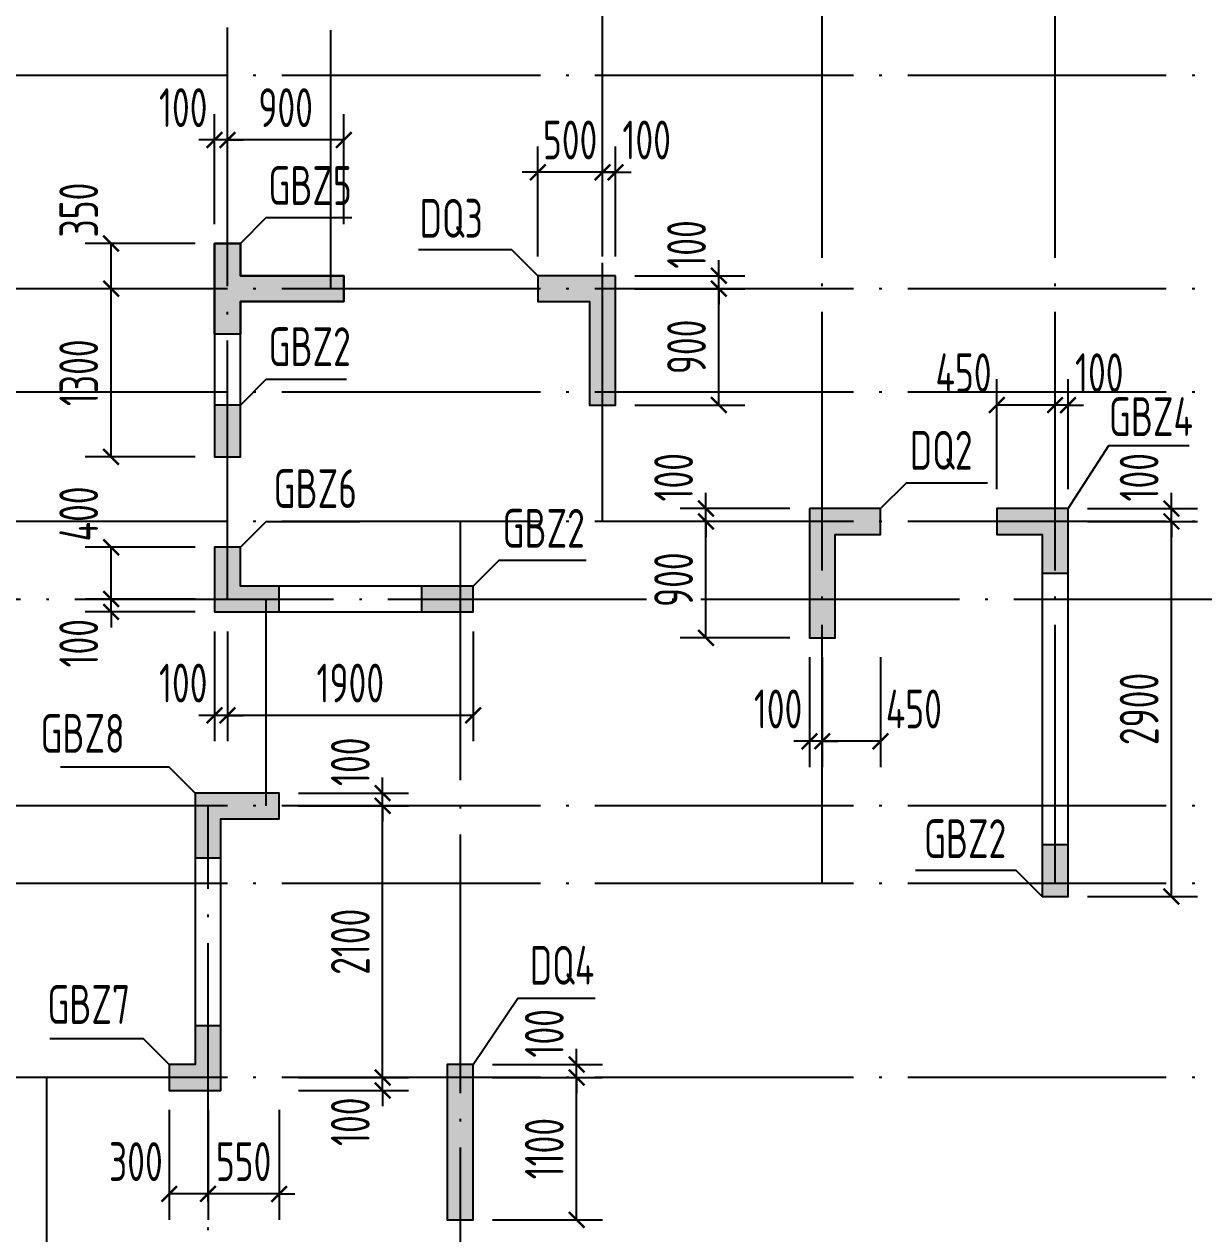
# Model space of a CAD drawing. Extents: x -1307975 to -76406, y -96289 to 379359.
# Drawn here: x -933670 to -924548, y 218360 to 227714 of the extents above; entities that cross this region are included whole.
import ezdxf
from ezdxf.enums import TextEntityAlignment as Align

# ---------------------------------------------------------------- set-up
doc = ezdxf.new("R2010")
doc.units = 0
doc.header["$LTSCALE"] = 1000
doc.linetypes.add('DOTE', pattern=[2.42, 2, -0.2, 0.02, -0.2])
doc.layers.get('0').update_dxf_attribs({"linetype": 'CONTINUOUS'})
doc.layers.get('DEFPOINTS').update_dxf_attribs({"linetype": 'CONTINUOUS'})
for name, color, linetype in [('A-DOTE', 10, 'DOTE'), ('S-Q墙实线', 6, 'CONTINUOUS'), ('S-Q墙标注', 3, 'CONTINUOUS'), ('S-X详图填充', 252, 'CONTINUOUS'), ('S-X详图实线', 4, 'CONTINUOUS'), ('S-Z柱编号', 6, 'CONTINUOUS')]:
    doc.layers.add(name, color=color, linetype=linetype)
doc.styles.add('TSSD_REIN', font='tssdeng.shx', dxfattribs={"width": 0.7, "height": 300, "bigfont": 'tssdchn.shx'})
doc.styles.add('结构文字', font='zstxt.shx', dxfattribs={"width": 0.7, "bigfont": 'zshz.shx'})
doc.dimstyles.new('STRUCK', dxfattribs={"dimtxt": 400, "dimasz": 121, "dimexe": 200, "dimexo": 150, "dimgap": 115, "dimtad": 1, "dimdec": 0, "dimdsep": 46, "dimtxsty": '结构文字', "dimblk": 'ARCHTICK', "dimcen": 400, "dimclrd": 3, "dimclre": 3, "dimclrt": 7, "dimadec": 0, "dimazin": 0, "dimtfac": 1, "dimtdec": 0, "dimtix": 1, "dimtmove": 2, "dimatfit": 3, "dimldrblk": '_DIMX', "dimfxl": 1, "dimtolj": 1, "dimtzin": 0, "dimarcsym": 0})

# ---------------------------------------------------------------- blocks, each defined once
blk = doc.blocks.new('20210726.16395156')
at = {"layer": 'A-DOTE'}
for p, q in [((43500, 13100.3), (43500, 18249.9)), ((44300, 15500), (44300, 18249.9)), ((46400, 13700), (46400, 18249.9)), ((48100, 10900), (48100, 18249.9)), ((49900, 10900), (49900, 18249.9)), ((55600, 17150), (3600, 17150)), ((55600, 15500), (3600, 15500)), ((55600, 14700), (3600, 14700)), ((55600, 13700), (3600, 13700)), ((45299.8, 13700), (45300, 3600)), ((3600, 13100.3), (55600, 13100.3)), ((43800, 11500), (43800, 13100)), ((55600, 11500), (3600, 11500)), ((43350, 3600.2), (43350, 11500)), ((55600, 10900), (3600, 10900)), ((55600, 9400), (3600, 9400)), ((42100, 9400), (42100, 3600))]:
    blk.add_line(p, q, dxfattribs=at)
blk = doc.blocks.new('_ArchTick')
at = {"color": 0, "linetype": 'ByBlock', "const_width": 0.15}
blk.add_lwpolyline([(-0.5, -0.5), (0.5, 0.5)], dxfattribs=at)
blk = doc.blocks.new('*D1929')
at = {"layer": 'DEFPOINTS', "color": 0, "transparency": 16777216}
for p in [(-930198.4, 219568.3), (-929398.4, 219568.3), (-930198.4, 218468.3)]:
    blk.add_point(p, dxfattribs=at)
at = {"layer": 'S-Q墙标注', "color": 3, "lineweight": -2, "transparency": 16777216}
for p, q in [((-930048.4, 219568.3), (-929198.4, 219568.3)), ((-929398.4, 218468.3), (-929398.4, 219568.3)), ((-930048.4, 218468.3), (-929198.4, 218468.3))]:
    blk.add_line(p, q, dxfattribs=at)
at = {"layer": 'S-Q墙标注', "color": 3, "lineweight": -2, "transparency": 16777216, "xscale": 121, "yscale": 121, "zscale": 121}
for p, rotation in [((-929398.4, 219568.3), 90), ((-929398.4, 218468.3), 270)]:
    blk.add_blockref('_ArchTick', p, dxfattribs=dict(at, rotation=rotation))
at = {"layer": 'S-Q墙标注', "color": 7, "transparency": 16777216, "insert": (-929648.4, 219018.3), "char_height": 300, "attachment_point": 5, "rotation": 90, "style": 'TSSD_REIN'}
blk.add_mtext('\\A1;1100', dxfattribs=at)
blk = doc.blocks.new('_DIMX')
blk.add_line((-150, 0), (150, 0))
at = {"const_width": 50}
blk.add_lwpolyline([(-70, -70), (70, 70)], dxfattribs=at)
blk = doc.blocks.new('*D1930')
at = {"layer": 'DEFPOINTS', "color": 0, "transparency": 16777216}
for p in [(-930198.4, 219668.3), (-929398.4, 219668.3), (-930198.4, 219568.3)]:
    blk.add_point(p, dxfattribs=at)
at = {"layer": 'S-Q墙标注', "color": 3, "lineweight": -2, "transparency": 16777216}
for p, q in [((-929398.4, 219668.3), (-929398.4, 219789.3)), ((-930048.4, 219668.3), (-929198.4, 219668.3)), ((-929398.4, 219568.3), (-929398.4, 219668.3)), ((-930048.4, 219568.3), (-929198.4, 219568.3)), ((-929398.4, 219568.3), (-929398.4, 219447.3))]:
    blk.add_line(p, q, dxfattribs=at)
at = {"layer": 'S-Q墙标注', "color": 3, "lineweight": -2, "transparency": 16777216, "xscale": 121, "yscale": 121, "zscale": 121}
for p, rotation in [((-929398.4, 219668.3), 270), ((-929398.4, 219568.3), 90)]:
    blk.add_blockref('_ArchTick', p, dxfattribs=dict(at, rotation=rotation))
at = {"layer": 'S-Q墙标注', "color": 7, "transparency": 16777216, "insert": (-929648.4, 219910.2), "char_height": 300, "attachment_point": 5, "rotation": 90, "style": 'TSSD_REIN'}
blk.add_mtext('\\A1;100', dxfattribs=at)
blk = doc.blocks.new('*D1935')
at = {"layer": 'DEFPOINTS', "color": 0, "transparency": 16777216}
for p in [(-925598.4, 223868.3), (-924798.4, 223868.3), (-925598.4, 220968.3)]:
    blk.add_point(p, dxfattribs=at)
at = {"layer": 'S-Q墙标注', "color": 3, "lineweight": -2, "transparency": 16777216}
for p, q in [((-925448.4, 223868.3), (-924598.4, 223868.3)), ((-924798.4, 220968.3), (-924798.4, 223868.3)), ((-925448.4, 220968.3), (-924598.4, 220968.3))]:
    blk.add_line(p, q, dxfattribs=at)
at = {"layer": 'S-Q墙标注', "color": 3, "lineweight": -2, "transparency": 16777216, "xscale": 121, "yscale": 121, "zscale": 121}
for p, rotation in [((-924798.4, 223868.3), 90), ((-924798.4, 220968.3), 270)]:
    blk.add_blockref('_ArchTick', p, dxfattribs=dict(at, rotation=rotation))
at = {"layer": 'S-Q墙标注', "color": 7, "transparency": 16777216, "insert": (-925048.4, 222418.3), "char_height": 300, "attachment_point": 5, "rotation": 90, "style": 'TSSD_REIN'}
blk.add_mtext('\\A1;2900', dxfattribs=at)
blk = doc.blocks.new('*D1936')
at = {"layer": 'DEFPOINTS', "color": 0, "transparency": 16777216}
for p in [(-925598.4, 223968.3), (-924798.4, 223968.3), (-925598.4, 223868.3)]:
    blk.add_point(p, dxfattribs=at)
at = {"layer": 'S-Q墙标注', "color": 3, "lineweight": -2, "transparency": 16777216}
for p, q in [((-924798.4, 223968.3), (-924798.4, 224089.3)), ((-925448.4, 223968.3), (-924598.4, 223968.3)), ((-924798.4, 223868.3), (-924798.4, 223968.3)), ((-925448.4, 223868.3), (-924598.4, 223868.3)), ((-924798.4, 223868.3), (-924798.4, 223747.3))]:
    blk.add_line(p, q, dxfattribs=at)
at = {"layer": 'S-Q墙标注', "color": 3, "lineweight": -2, "transparency": 16777216, "xscale": 121, "yscale": 121, "zscale": 121}
for p, rotation in [((-924798.4, 223968.3), 270), ((-924798.4, 223868.3), 90)]:
    blk.add_blockref('_ArchTick', p, dxfattribs=dict(at, rotation=rotation))
at = {"layer": 'S-Q墙标注', "color": 7, "transparency": 16777216, "insert": (-925048.4, 224210.2), "char_height": 300, "attachment_point": 5, "rotation": 90, "style": 'TSSD_REIN'}
blk.add_mtext('\\A1;100', dxfattribs=at)
blk = doc.blocks.new('*D1937')
at = {"layer": 'DEFPOINTS', "color": 0, "transparency": 16777216}
for p in [(-925698.4, 224768.3), (-925698.4, 223968.3), (-925598.4, 223968.3)]:
    blk.add_point(p, dxfattribs=at)
at = {"layer": 'S-Q墙标注', "color": 3, "lineweight": -2, "transparency": 16777216}
for p, q in [((-925698.4, 224118.3), (-925698.4, 224968.3)), ((-925598.4, 224118.3), (-925598.4, 224968.3)), ((-925698.4, 224768.3), (-925819.4, 224768.3)), ((-925598.4, 224768.3), (-925698.4, 224768.3)), ((-925598.4, 224768.3), (-925477.4, 224768.3))]:
    blk.add_line(p, q, dxfattribs=at)
at = {"layer": 'S-Q墙标注', "color": 3, "lineweight": -2, "transparency": 16777216, "xscale": 121, "yscale": 121, "zscale": 121}
blk.add_blockref('_ArchTick', (-925698.4, 224768.3), dxfattribs=at)
at = {"layer": 'S-Q墙标注', "color": 3, "lineweight": -2, "transparency": 16777216, "xscale": 121, "yscale": 121, "zscale": 121, "rotation": 180}
blk.add_blockref('_ArchTick', (-925598.4, 224768.3), dxfattribs=at)
at = {"layer": 'S-Q墙标注', "color": 7, "transparency": 16777216, "insert": (-925356.4, 225018.3), "char_height": 300, "attachment_point": 5, "style": 'TSSD_REIN'}
blk.add_mtext('\\A1;100', dxfattribs=at)
blk = doc.blocks.new('*D1938')
at = {"layer": 'DEFPOINTS', "color": 0, "transparency": 16777216}
for p in [(-926148.4, 224768.3), (-926148.4, 223968.3), (-925698.4, 223968.3)]:
    blk.add_point(p, dxfattribs=at)
at = {"layer": 'S-Q墙标注', "color": 3, "lineweight": -2, "transparency": 16777216}
for p, q in [((-926148.4, 224118.3), (-926148.4, 224968.3)), ((-925698.4, 224118.3), (-925698.4, 224968.3)), ((-925698.4, 224768.3), (-926148.4, 224768.3))]:
    blk.add_line(p, q, dxfattribs=at)
at = {"layer": 'S-Q墙标注', "color": 3, "lineweight": -2, "transparency": 16777216, "xscale": 121, "yscale": 121, "zscale": 121, "rotation": 180}
blk.add_blockref('_ArchTick', (-926148.4, 224768.3), dxfattribs=at)
at = {"layer": 'S-Q墙标注', "color": 3, "lineweight": -2, "transparency": 16777216, "xscale": 121, "yscale": 121, "zscale": 121}
blk.add_blockref('_ArchTick', (-925698.4, 224768.3), dxfattribs=at)
at = {"layer": 'S-Q墙标注', "color": 7, "transparency": 16777216, "insert": (-926406.4, 225018.3), "char_height": 300, "attachment_point": 5, "style": 'TSSD_REIN'}
blk.add_mtext('\\A1;450', dxfattribs=at)
blk = doc.blocks.new('*D1939')
at = {"layer": 'DEFPOINTS', "color": 0, "transparency": 16777216}
for p in [(-928398.4, 223868.3), (-927598.4, 223868.3), (-927598.4, 222968.3)]:
    blk.add_point(p, dxfattribs=at)
at = {"layer": 'S-Q墙标注', "color": 3, "lineweight": -2, "transparency": 16777216}
for p, q in [((-927748.4, 223868.3), (-928598.4, 223868.3)), ((-928398.4, 222968.3), (-928398.4, 223868.3)), ((-927748.4, 222968.3), (-928598.4, 222968.3))]:
    blk.add_line(p, q, dxfattribs=at)
at = {"layer": 'S-Q墙标注', "color": 3, "lineweight": -2, "transparency": 16777216, "xscale": 121, "yscale": 121, "zscale": 121}
for p, rotation in [((-928398.4, 223868.3), 90), ((-928398.4, 222968.3), 270)]:
    blk.add_blockref('_ArchTick', p, dxfattribs=dict(at, rotation=rotation))
at = {"layer": 'S-Q墙标注', "color": 7, "transparency": 16777216, "insert": (-928648.4, 223418.3), "char_height": 300, "attachment_point": 5, "rotation": 90, "style": 'TSSD_REIN'}
blk.add_mtext('\\A1;900', dxfattribs=at)
blk = doc.blocks.new('*D1940')
at = {"layer": 'DEFPOINTS', "color": 0, "transparency": 16777216}
for p in [(-928398.4, 223968.3), (-927598.4, 223968.3), (-927598.4, 223868.3)]:
    blk.add_point(p, dxfattribs=at)
at = {"layer": 'S-Q墙标注', "color": 3, "lineweight": -2, "transparency": 16777216}
for p, q in [((-928398.4, 223968.3), (-928398.4, 224089.3)), ((-927748.4, 223968.3), (-928598.4, 223968.3)), ((-928398.4, 223868.3), (-928398.4, 223968.3)), ((-927748.4, 223868.3), (-928598.4, 223868.3)), ((-928398.4, 223868.3), (-928398.4, 223747.3))]:
    blk.add_line(p, q, dxfattribs=at)
at = {"layer": 'S-Q墙标注', "color": 3, "lineweight": -2, "transparency": 16777216, "xscale": 121, "yscale": 121, "zscale": 121}
for p, rotation in [((-928398.4, 223968.3), 270), ((-928398.4, 223868.3), 90)]:
    blk.add_blockref('_ArchTick', p, dxfattribs=dict(at, rotation=rotation))
at = {"layer": 'S-Q墙标注', "color": 7, "transparency": 16777216, "insert": (-928648.4, 224210.2), "char_height": 300, "attachment_point": 5, "rotation": 90, "style": 'TSSD_REIN'}
blk.add_mtext('\\A1;100', dxfattribs=at)
blk = doc.blocks.new('*D1941')
at = {"layer": 'DEFPOINTS', "color": 0, "transparency": 16777216}
for p in [(-927498.4, 222968.3), (-927048.5, 222968.3), (-927498.4, 222168.3)]:
    blk.add_point(p, dxfattribs=at)
at = {"layer": 'S-Q墙标注', "color": 3, "lineweight": -2, "transparency": 16777216}
for p, q in [((-927498.4, 222818.3), (-927498.4, 221968.3)), ((-927048.5, 222818.3), (-927048.5, 221968.3)), ((-927048.5, 222168.3), (-927498.4, 222168.3))]:
    blk.add_line(p, q, dxfattribs=at)
at = {"layer": 'S-Q墙标注', "color": 3, "lineweight": -2, "transparency": 16777216, "xscale": 121, "yscale": 121, "zscale": 121, "rotation": 180}
blk.add_blockref('_ArchTick', (-927498.4, 222168.3), dxfattribs=at)
at = {"layer": 'S-Q墙标注', "color": 3, "lineweight": -2, "transparency": 16777216, "xscale": 121, "yscale": 121, "zscale": 121}
blk.add_blockref('_ArchTick', (-927048.5, 222168.3), dxfattribs=at)
at = {"layer": 'S-Q墙标注', "color": 7, "transparency": 16777216, "insert": (-926790.4, 222418.3), "char_height": 300, "attachment_point": 5, "style": 'TSSD_REIN'}
blk.add_mtext('\\A1;450', dxfattribs=at)
blk = doc.blocks.new('*D1942')
at = {"layer": 'DEFPOINTS', "color": 0, "transparency": 16777216}
for p in [(-927598.4, 222968.3), (-927498.4, 222968.3), (-927598.4, 222168.3)]:
    blk.add_point(p, dxfattribs=at)
at = {"layer": 'S-Q墙标注', "color": 3, "lineweight": -2, "transparency": 16777216}
for p, q in [((-927598.4, 222818.3), (-927598.4, 221968.3)), ((-927498.4, 222818.3), (-927498.4, 221968.3)), ((-927598.4, 222168.3), (-927719.4, 222168.3)), ((-927498.4, 222168.3), (-927598.4, 222168.3)), ((-927498.4, 222168.3), (-927377.4, 222168.3))]:
    blk.add_line(p, q, dxfattribs=at)
at = {"layer": 'S-Q墙标注', "color": 3, "lineweight": -2, "transparency": 16777216, "xscale": 121, "yscale": 121, "zscale": 121}
blk.add_blockref('_ArchTick', (-927598.4, 222168.3), dxfattribs=at)
at = {"layer": 'S-Q墙标注', "color": 3, "lineweight": -2, "transparency": 16777216, "xscale": 121, "yscale": 121, "zscale": 121, "rotation": 180}
blk.add_blockref('_ArchTick', (-927498.4, 222168.3), dxfattribs=at)
at = {"layer": 'S-Q墙标注', "color": 7, "transparency": 16777216, "insert": (-927840.3, 222418.3), "char_height": 300, "attachment_point": 5, "style": 'TSSD_REIN'}
blk.add_mtext('\\A1;100', dxfattribs=at)
blk = doc.blocks.new('*D1943')
at = {"layer": 'DEFPOINTS', "color": 0, "transparency": 16777216}
for p in [(-932998.4, 223268.5), (-932198.4, 223268.5), (-932198.4, 223168.5)]:
    blk.add_point(p, dxfattribs=at)
at = {"layer": 'S-Q墙标注', "color": 3, "lineweight": -2, "transparency": 16777216}
for p, q in [((-932998.4, 223268.5), (-932998.4, 223389.5)), ((-932348.4, 223268.5), (-933198.4, 223268.5)), ((-932998.4, 223168.5), (-932998.4, 223268.5)), ((-932348.4, 223168.5), (-933198.4, 223168.5)), ((-932998.4, 223168.5), (-932998.4, 223047.5))]:
    blk.add_line(p, q, dxfattribs=at)
at = {"layer": 'S-Q墙标注', "color": 3, "lineweight": -2, "transparency": 16777216, "xscale": 121, "yscale": 121, "zscale": 121}
for p, rotation in [((-932998.4, 223268.5), 270), ((-932998.4, 223168.5), 90)]:
    blk.add_blockref('_ArchTick', p, dxfattribs=dict(at, rotation=rotation))
at = {"layer": 'S-Q墙标注', "color": 7, "transparency": 16777216, "insert": (-933248.4, 222926.6), "char_height": 300, "attachment_point": 5, "rotation": 90, "style": 'TSSD_REIN'}
blk.add_mtext('\\A1;100', dxfattribs=at)
blk = doc.blocks.new('*D1944')
at = {"layer": 'DEFPOINTS', "color": 0, "transparency": 16777216}
for p in [(-932998.4, 223668.5), (-932198.4, 223668.5), (-932198.4, 223268.5)]:
    blk.add_point(p, dxfattribs=at)
at = {"layer": 'S-Q墙标注', "color": 3, "lineweight": -2, "transparency": 16777216}
for p, q in [((-932348.4, 223668.5), (-933198.4, 223668.5)), ((-932998.4, 223268.5), (-932998.4, 223668.5)), ((-932348.4, 223268.5), (-933198.4, 223268.5))]:
    blk.add_line(p, q, dxfattribs=at)
at = {"layer": 'S-Q墙标注', "color": 3, "lineweight": -2, "transparency": 16777216, "xscale": 121, "yscale": 121, "zscale": 121}
for p, rotation in [((-932998.4, 223668.5), 90), ((-932998.4, 223268.5), 270)]:
    blk.add_blockref('_ArchTick', p, dxfattribs=dict(at, rotation=rotation))
at = {"layer": 'S-Q墙标注', "color": 7, "transparency": 16777216, "insert": (-933248.4, 223926.6), "char_height": 300, "attachment_point": 5, "rotation": 90, "style": 'TSSD_REIN'}
blk.add_mtext('\\A1;400', dxfattribs=at)
blk = doc.blocks.new('*D1945')
at = {"layer": 'DEFPOINTS', "color": 0, "transparency": 16777216}
for p in [(-932098.4, 223168.5), (-930198.4, 223168.5), (-932098.4, 222368.5)]:
    blk.add_point(p, dxfattribs=at)
at = {"layer": 'S-Q墙标注', "color": 3, "lineweight": -2, "transparency": 16777216}
for p, q in [((-932098.4, 223018.5), (-932098.4, 222168.5)), ((-930198.4, 223018.5), (-930198.4, 222168.5)), ((-930198.4, 222368.5), (-932098.4, 222368.5))]:
    blk.add_line(p, q, dxfattribs=at)
at = {"layer": 'S-Q墙标注', "color": 3, "lineweight": -2, "transparency": 16777216, "xscale": 121, "yscale": 121, "zscale": 121, "rotation": 180}
blk.add_blockref('_ArchTick', (-932098.4, 222368.5), dxfattribs=at)
at = {"layer": 'S-Q墙标注', "color": 3, "lineweight": -2, "transparency": 16777216, "xscale": 121, "yscale": 121, "zscale": 121}
blk.add_blockref('_ArchTick', (-930198.4, 222368.5), dxfattribs=at)
at = {"layer": 'S-Q墙标注', "color": 7, "transparency": 16777216, "insert": (-931148.4, 222618.5), "char_height": 300, "attachment_point": 5, "style": 'TSSD_REIN'}
blk.add_mtext('\\A1;1900', dxfattribs=at)
blk = doc.blocks.new('*D1946')
at = {"layer": 'DEFPOINTS', "color": 0, "transparency": 16777216}
for p in [(-932198.4, 223168.5), (-932098.4, 223168.5), (-932198.4, 222368.5)]:
    blk.add_point(p, dxfattribs=at)
at = {"layer": 'S-Q墙标注', "color": 3, "lineweight": -2, "transparency": 16777216}
for p, q in [((-932198.4, 223018.5), (-932198.4, 222168.5)), ((-932098.4, 223018.5), (-932098.4, 222168.5)), ((-932198.4, 222368.5), (-932319.4, 222368.5)), ((-932098.4, 222368.5), (-932198.4, 222368.5)), ((-932098.4, 222368.5), (-931977.4, 222368.5))]:
    blk.add_line(p, q, dxfattribs=at)
at = {"layer": 'S-Q墙标注', "color": 3, "lineweight": -2, "transparency": 16777216, "xscale": 121, "yscale": 121, "zscale": 121}
blk.add_blockref('_ArchTick', (-932198.4, 222368.5), dxfattribs=at)
at = {"layer": 'S-Q墙标注', "color": 3, "lineweight": -2, "transparency": 16777216, "xscale": 121, "yscale": 121, "zscale": 121, "rotation": 180}
blk.add_blockref('_ArchTick', (-932098.4, 222368.5), dxfattribs=at)
at = {"layer": 'S-Q墙标注', "color": 7, "transparency": 16777216, "insert": (-932440.3, 222618.5), "char_height": 300, "attachment_point": 5, "style": 'TSSD_REIN'}
blk.add_mtext('\\A1;100', dxfattribs=at)
blk = doc.blocks.new('*D1947')
at = {"layer": 'DEFPOINTS', "color": 0, "transparency": 16777216}
for p in [(-929098.4, 225668.3), (-928298.4, 225668.3), (-929098.4, 224768.3)]:
    blk.add_point(p, dxfattribs=at)
at = {"layer": 'S-Q墙标注', "color": 3, "lineweight": -2, "transparency": 16777216}
for p, q in [((-928948.4, 225668.3), (-928098.4, 225668.3)), ((-928298.4, 224768.3), (-928298.4, 225668.3)), ((-928948.4, 224768.3), (-928098.4, 224768.3))]:
    blk.add_line(p, q, dxfattribs=at)
at = {"layer": 'S-Q墙标注', "color": 3, "lineweight": -2, "transparency": 16777216, "xscale": 121, "yscale": 121, "zscale": 121}
for p, rotation in [((-928298.4, 225668.3), 90), ((-928298.4, 224768.3), 270)]:
    blk.add_blockref('_ArchTick', p, dxfattribs=dict(at, rotation=rotation))
at = {"layer": 'S-Q墙标注', "color": 7, "transparency": 16777216, "insert": (-928548.4, 225218.3), "char_height": 300, "attachment_point": 5, "rotation": 90, "style": 'TSSD_REIN'}
blk.add_mtext('\\A1;900', dxfattribs=at)
blk = doc.blocks.new('*D1948')
at = {"layer": 'DEFPOINTS', "color": 0, "transparency": 16777216}
for p in [(-929098.4, 225768.3), (-928298.4, 225768.3), (-929098.4, 225668.3)]:
    blk.add_point(p, dxfattribs=at)
at = {"layer": 'S-Q墙标注', "color": 3, "lineweight": -2, "transparency": 16777216}
for p, q in [((-928298.4, 225768.3), (-928298.4, 225889.3)), ((-928948.4, 225768.3), (-928098.4, 225768.3)), ((-928298.4, 225668.3), (-928298.4, 225768.3)), ((-928948.4, 225668.3), (-928098.4, 225668.3)), ((-928298.4, 225668.3), (-928298.4, 225547.3))]:
    blk.add_line(p, q, dxfattribs=at)
at = {"layer": 'S-Q墙标注', "color": 3, "lineweight": -2, "transparency": 16777216, "xscale": 121, "yscale": 121, "zscale": 121}
for p, rotation in [((-928298.4, 225768.3), 270), ((-928298.4, 225668.3), 90)]:
    blk.add_blockref('_ArchTick', p, dxfattribs=dict(at, rotation=rotation))
at = {"layer": 'S-Q墙标注', "color": 7, "transparency": 16777216, "insert": (-928548.4, 226010.2), "char_height": 300, "attachment_point": 5, "rotation": 90, "style": 'TSSD_REIN'}
blk.add_mtext('\\A1;100', dxfattribs=at)
blk = doc.blocks.new('*D1949')
at = {"layer": 'DEFPOINTS', "color": 0, "transparency": 16777216}
for p in [(-929198.4, 226568.3), (-929198.4, 225768.3), (-929098.4, 225768.3)]:
    blk.add_point(p, dxfattribs=at)
at = {"layer": 'S-Q墙标注', "color": 3, "lineweight": -2, "transparency": 16777216}
for p, q in [((-929198.4, 225918.3), (-929198.4, 226768.3)), ((-929098.4, 225918.3), (-929098.4, 226768.3)), ((-929198.4, 226568.3), (-929319.4, 226568.3)), ((-929098.4, 226568.3), (-929198.4, 226568.3)), ((-929098.4, 226568.3), (-928977.4, 226568.3))]:
    blk.add_line(p, q, dxfattribs=at)
at = {"layer": 'S-Q墙标注', "color": 3, "lineweight": -2, "transparency": 16777216, "xscale": 121, "yscale": 121, "zscale": 121}
blk.add_blockref('_ArchTick', (-929198.4, 226568.3), dxfattribs=at)
at = {"layer": 'S-Q墙标注', "color": 3, "lineweight": -2, "transparency": 16777216, "xscale": 121, "yscale": 121, "zscale": 121, "rotation": 180}
blk.add_blockref('_ArchTick', (-929098.4, 226568.3), dxfattribs=at)
at = {"layer": 'S-Q墙标注', "color": 7, "transparency": 16777216, "insert": (-928856.4, 226818.3), "char_height": 300, "attachment_point": 5, "style": 'TSSD_REIN'}
blk.add_mtext('\\A1;100', dxfattribs=at)
blk = doc.blocks.new('*D1950')
at = {"layer": 'DEFPOINTS', "color": 0, "transparency": 16777216}
for p in [(-929698.3, 226568.3), (-929698.3, 225768.3), (-929198.4, 225768.3)]:
    blk.add_point(p, dxfattribs=at)
at = {"layer": 'S-Q墙标注', "color": 3, "lineweight": -2, "transparency": 16777216}
for p, q in [((-929698.3, 225918.3), (-929698.3, 226768.3)), ((-929198.4, 225918.3), (-929198.4, 226768.3)), ((-929698.3, 226568.3), (-929819.3, 226568.3)), ((-929198.4, 226568.3), (-929698.3, 226568.3)), ((-929198.4, 226568.3), (-929077.4, 226568.3))]:
    blk.add_line(p, q, dxfattribs=at)
at = {"layer": 'S-Q墙标注', "color": 3, "lineweight": -2, "transparency": 16777216, "xscale": 121, "yscale": 121, "zscale": 121}
blk.add_blockref('_ArchTick', (-929698.3, 226568.3), dxfattribs=at)
at = {"layer": 'S-Q墙标注', "color": 3, "lineweight": -2, "transparency": 16777216, "xscale": 121, "yscale": 121, "zscale": 121, "rotation": 180}
blk.add_blockref('_ArchTick', (-929198.4, 226568.3), dxfattribs=at)
at = {"layer": 'S-Q墙标注', "color": 7, "transparency": 16777216, "insert": (-929448.3, 226818.3), "char_height": 300, "attachment_point": 5, "style": 'TSSD_REIN'}
blk.add_mtext('\\A1;500', dxfattribs=at)
blk = doc.blocks.new('*D1951')
at = {"layer": 'DEFPOINTS', "color": 0, "transparency": 16777216}
for p in [(-931698.3, 219568.3), (-930898.3, 219568.3), (-931698.3, 219468.3)]:
    blk.add_point(p, dxfattribs=at)
at = {"layer": 'S-Q墙标注', "color": 3, "lineweight": -2, "transparency": 16777216}
for p, q in [((-930898.3, 219568.3), (-930898.3, 219689.3)), ((-931548.3, 219568.3), (-930698.3, 219568.3)), ((-930898.3, 219468.3), (-930898.3, 219568.3)), ((-931548.3, 219468.3), (-930698.3, 219468.3)), ((-930898.3, 219468.3), (-930898.3, 219347.3))]:
    blk.add_line(p, q, dxfattribs=at)
at = {"layer": 'S-Q墙标注', "color": 3, "lineweight": -2, "transparency": 16777216, "xscale": 121, "yscale": 121, "zscale": 121}
for p, rotation in [((-930898.3, 219568.3), 270), ((-930898.3, 219468.3), 90)]:
    blk.add_blockref('_ArchTick', p, dxfattribs=dict(at, rotation=rotation))
at = {"layer": 'S-Q墙标注', "color": 7, "transparency": 16777216, "insert": (-931148.3, 219226.3), "char_height": 300, "attachment_point": 5, "rotation": 90, "style": 'TSSD_REIN'}
blk.add_mtext('\\A1;100', dxfattribs=at)
blk = doc.blocks.new('*D1952')
at = {"layer": 'DEFPOINTS', "color": 0, "transparency": 16777216}
for p in [(-931698.3, 221668.3), (-930898.3, 221668.3), (-931698.3, 219568.3)]:
    blk.add_point(p, dxfattribs=at)
at = {"layer": 'S-Q墙标注', "color": 3, "lineweight": -2, "transparency": 16777216}
for p, q in [((-931548.3, 221668.3), (-930698.3, 221668.3)), ((-930898.3, 219568.3), (-930898.3, 221668.3)), ((-931548.3, 219568.3), (-930698.3, 219568.3))]:
    blk.add_line(p, q, dxfattribs=at)
at = {"layer": 'S-Q墙标注', "color": 3, "lineweight": -2, "transparency": 16777216, "xscale": 121, "yscale": 121, "zscale": 121}
for p, rotation in [((-930898.3, 221668.3), 90), ((-930898.3, 219568.3), 270)]:
    blk.add_blockref('_ArchTick', p, dxfattribs=dict(at, rotation=rotation))
at = {"layer": 'S-Q墙标注', "color": 7, "transparency": 16777216, "insert": (-931148.3, 220618.3), "char_height": 300, "attachment_point": 5, "rotation": 90, "style": 'TSSD_REIN'}
blk.add_mtext('\\A1;2100', dxfattribs=at)
blk = doc.blocks.new('*D1953')
at = {"layer": 'DEFPOINTS', "color": 0, "transparency": 16777216}
for p in [(-931698.3, 221768.3), (-930898.3, 221768.3), (-931698.3, 221668.3)]:
    blk.add_point(p, dxfattribs=at)
at = {"layer": 'S-Q墙标注', "color": 3, "lineweight": -2, "transparency": 16777216}
for p, q in [((-930898.3, 221768.3), (-930898.3, 221889.3)), ((-931548.3, 221768.3), (-930698.3, 221768.3)), ((-930898.3, 221668.3), (-930898.3, 221768.3)), ((-931548.3, 221668.3), (-930698.3, 221668.3)), ((-930898.3, 221668.3), (-930898.3, 221547.3))]:
    blk.add_line(p, q, dxfattribs=at)
at = {"layer": 'S-Q墙标注', "color": 3, "lineweight": -2, "transparency": 16777216, "xscale": 121, "yscale": 121, "zscale": 121}
for p, rotation in [((-930898.3, 221768.3), 270), ((-930898.3, 221668.3), 90)]:
    blk.add_blockref('_ArchTick', p, dxfattribs=dict(at, rotation=rotation))
at = {"layer": 'S-Q墙标注', "color": 7, "transparency": 16777216, "insert": (-931148.3, 222010.2), "char_height": 300, "attachment_point": 5, "rotation": 90, "style": 'TSSD_REIN'}
blk.add_mtext('\\A1;100', dxfattribs=at)
blk = doc.blocks.new('*D1690')
at = {"layer": 'DEFPOINTS', "color": 0, "transparency": 16777216}
for p in [(-932248.4, 219468.2), (-931698.4, 219468.2), (-932248.4, 218668.2)]:
    blk.add_point(p, dxfattribs=at)
at = {"layer": 'S-Q墙标注', "color": 3, "lineweight": -2, "transparency": 16777216}
for p, q in [((-932248.4, 219318.2), (-932248.4, 218468.2)), ((-931698.4, 219318.2), (-931698.4, 218468.2)), ((-932248.4, 218668.2), (-932369.4, 218668.2)), ((-931698.4, 218668.2), (-932248.4, 218668.2)), ((-931698.4, 218668.2), (-931577.4, 218668.2))]:
    blk.add_line(p, q, dxfattribs=at)
at = {"layer": 'S-Q墙标注', "color": 3, "lineweight": -2, "transparency": 16777216, "xscale": 121, "yscale": 121, "zscale": 121}
blk.add_blockref('_ArchTick', (-932248.4, 218668.2), dxfattribs=at)
at = {"layer": 'S-Q墙标注', "color": 3, "lineweight": -2, "transparency": 16777216, "xscale": 121, "yscale": 121, "zscale": 121, "rotation": 180}
blk.add_blockref('_ArchTick', (-931698.4, 218668.2), dxfattribs=at)
at = {"layer": 'S-Q墙标注', "color": 7, "transparency": 16777216, "insert": (-931973.4, 218918.2), "char_height": 300, "attachment_point": 5, "style": 'TSSD_REIN'}
blk.add_mtext('\\A1;550', dxfattribs=at)
blk = doc.blocks.new('*D1691')
at = {"layer": 'DEFPOINTS', "color": 0, "transparency": 16777216}
for p in [(-932548.4, 219468.2), (-932248.4, 219468.2), (-932548.4, 218668.2)]:
    blk.add_point(p, dxfattribs=at)
at = {"layer": 'S-Q墙标注', "color": 3, "lineweight": -2, "transparency": 16777216}
for p, q in [((-932548.4, 219318.2), (-932548.4, 218468.2)), ((-932248.4, 219318.2), (-932248.4, 218468.2)), ((-932248.4, 218668.2), (-932548.4, 218668.2))]:
    blk.add_line(p, q, dxfattribs=at)
at = {"layer": 'S-Q墙标注', "color": 3, "lineweight": -2, "transparency": 16777216, "xscale": 121, "yscale": 121, "zscale": 121, "rotation": 180}
blk.add_blockref('_ArchTick', (-932548.4, 218668.2), dxfattribs=at)
at = {"layer": 'S-Q墙标注', "color": 3, "lineweight": -2, "transparency": 16777216, "xscale": 121, "yscale": 121, "zscale": 121}
blk.add_blockref('_ArchTick', (-932248.4, 218668.2), dxfattribs=at)
at = {"layer": 'S-Q墙标注', "color": 7, "transparency": 16777216, "insert": (-932806.4, 218918.2), "char_height": 300, "attachment_point": 5, "style": 'TSSD_REIN'}
blk.add_mtext('\\A1;300', dxfattribs=at)
blk = doc.blocks.new('*D1776')
at = {"layer": 'DEFPOINTS', "color": 0, "transparency": 16777216}
for p in [(-932998.4, 225668.3), (-932198.4, 225668.3), (-932198.4, 224368.3)]:
    blk.add_point(p, dxfattribs=at)
at = {"layer": 'S-Q墙标注', "color": 3, "lineweight": -2, "transparency": 16777216}
for p, q in [((-932348.4, 225668.3), (-933198.4, 225668.3)), ((-932998.4, 224368.3), (-932998.4, 225668.3)), ((-932348.4, 224368.3), (-933198.4, 224368.3))]:
    blk.add_line(p, q, dxfattribs=at)
at = {"layer": 'S-Q墙标注', "color": 3, "lineweight": -2, "transparency": 16777216, "xscale": 121, "yscale": 121, "zscale": 121}
for p, rotation in [((-932998.4, 225668.3), 90), ((-932998.4, 224368.3), 270)]:
    blk.add_blockref('_ArchTick', p, dxfattribs=dict(at, rotation=rotation))
at = {"layer": 'S-Q墙标注', "color": 7, "transparency": 16777216, "insert": (-933248.4, 225018.3), "char_height": 300, "attachment_point": 5, "rotation": 90, "style": 'TSSD_REIN'}
blk.add_mtext('\\A1;1300', dxfattribs=at)
blk = doc.blocks.new('*D1777')
at = {"layer": 'DEFPOINTS', "color": 0, "transparency": 16777216}
for p in [(-932998.4, 226018.3), (-932198.4, 226018.3), (-932198.4, 225668.3)]:
    blk.add_point(p, dxfattribs=at)
at = {"layer": 'S-Q墙标注', "color": 3, "lineweight": -2, "transparency": 16777216}
for p, q in [((-932348.4, 226018.3), (-933198.4, 226018.3)), ((-932998.4, 225668.3), (-932998.4, 226018.3)), ((-932348.4, 225668.3), (-933198.4, 225668.3))]:
    blk.add_line(p, q, dxfattribs=at)
at = {"layer": 'S-Q墙标注', "color": 3, "lineweight": -2, "transparency": 16777216, "xscale": 121, "yscale": 121, "zscale": 121}
for p, rotation in [((-932998.4, 226018.3), 90), ((-932998.4, 225668.3), 270)]:
    blk.add_blockref('_ArchTick', p, dxfattribs=dict(at, rotation=rotation))
at = {"layer": 'S-Q墙标注', "color": 7, "transparency": 16777216, "insert": (-933248.4, 226276.3), "char_height": 300, "attachment_point": 5, "rotation": 90, "style": 'TSSD_REIN'}
blk.add_mtext('\\A1;350', dxfattribs=at)
blk = doc.blocks.new('*D1778')
at = {"layer": 'DEFPOINTS', "color": 0, "transparency": 16777216}
for p in [(-932098.4, 226818.3), (-932098.4, 226018.3), (-931198.2, 226018.3)]:
    blk.add_point(p, dxfattribs=at)
at = {"layer": 'S-Q墙标注', "color": 3, "lineweight": -2, "transparency": 16777216}
for p, q in [((-932098.4, 226168.3), (-932098.4, 227018.3)), ((-931198.2, 226168.3), (-931198.2, 227018.3)), ((-931198.2, 226818.3), (-932098.4, 226818.3))]:
    blk.add_line(p, q, dxfattribs=at)
at = {"layer": 'S-Q墙标注', "color": 3, "lineweight": -2, "transparency": 16777216, "xscale": 121, "yscale": 121, "zscale": 121, "rotation": 180}
blk.add_blockref('_ArchTick', (-932098.4, 226818.3), dxfattribs=at)
at = {"layer": 'S-Q墙标注', "color": 3, "lineweight": -2, "transparency": 16777216, "xscale": 121, "yscale": 121, "zscale": 121}
blk.add_blockref('_ArchTick', (-931198.2, 226818.3), dxfattribs=at)
at = {"layer": 'S-Q墙标注', "color": 7, "transparency": 16777216, "insert": (-931648.3, 227068.3), "char_height": 300, "attachment_point": 5, "style": 'TSSD_REIN'}
blk.add_mtext('\\A1;900', dxfattribs=at)
blk = doc.blocks.new('*D1779')
at = {"layer": 'DEFPOINTS', "color": 0, "transparency": 16777216}
for p in [(-932198.4, 226818.3), (-932198.4, 226018.3), (-932098.4, 226018.3)]:
    blk.add_point(p, dxfattribs=at)
at = {"layer": 'S-Q墙标注', "color": 3, "lineweight": -2, "transparency": 16777216}
for p, q in [((-932198.4, 226168.3), (-932198.4, 227018.3)), ((-932098.4, 226168.3), (-932098.4, 227018.3)), ((-932198.4, 226818.3), (-932319.4, 226818.3)), ((-932098.4, 226818.3), (-932198.4, 226818.3)), ((-932098.4, 226818.3), (-931977.4, 226818.3))]:
    blk.add_line(p, q, dxfattribs=at)
at = {"layer": 'S-Q墙标注', "color": 3, "lineweight": -2, "transparency": 16777216, "xscale": 121, "yscale": 121, "zscale": 121}
blk.add_blockref('_ArchTick', (-932198.4, 226818.3), dxfattribs=at)
at = {"layer": 'S-Q墙标注', "color": 3, "lineweight": -2, "transparency": 16777216, "xscale": 121, "yscale": 121, "zscale": 121, "rotation": 180}
blk.add_blockref('_ArchTick', (-932098.4, 226818.3), dxfattribs=at)
at = {"layer": 'S-Q墙标注', "color": 7, "transparency": 16777216, "insert": (-932440.3, 227068.3), "char_height": 300, "attachment_point": 5, "style": 'TSSD_REIN'}
blk.add_mtext('\\A1;100', dxfattribs=at)

msp = doc.modelspace()

# ---------------------------------------------------------------- hatches: boundary and pattern name
at = {"layer": 'S-X详图填充'}
h = msp.add_hatch(color=256, dxfattribs=at)
h.dxf.hatch_style = 1
h.paths.add_polyline_path([(-931998.36, 225317.79), (-932198.36, 225317.79), (-932198.36, 226018.25), (-931998.36, 226018.25), (-931998.36, 225768.25), (-931198.24, 225768.25), (-931198.24, 225568.25), (-931998.36, 225568.25)])
h = msp.add_hatch(color=256, dxfattribs=at)
h.dxf.hatch_style = 1
h.paths.add_polyline_path([(-929098.36, 225768.25), (-929698.28, 225768.25), (-929698.28, 225568.25), (-929298.36, 225568.25), (-929298.36, 224768.25), (-929098.36, 224768.25)])
h = msp.add_hatch(color=256, dxfattribs=at)
h.dxf.hatch_style = 1
h.paths.add_polyline_path([(-931998.36, 224768.25), (-932198.36, 224768.25), (-932198.36, 224368.25), (-931998.36, 224368.25)])
h = msp.add_hatch(color=256, dxfattribs=at)
h.dxf.hatch_style = 1
h.paths.add_polyline_path([(-927598.37, 223968.25), (-927598.37, 222968.25), (-927398.37, 222968.25), (-927398.37, 223768.25), (-927048.46, 223768.25), (-927048.46, 223968.25)])
h = msp.add_hatch(color=256, dxfattribs=at)
h.dxf.hatch_style = 1
h.paths.add_polyline_path([(-925798.36, 223468.25), (-925598.36, 223468.25), (-925598.36, 223968.25), (-926148.36, 223968.25), (-926148.36, 223768.25), (-925798.36, 223768.25)])
h = msp.add_hatch(color=256, dxfattribs=at)
h.dxf.hatch_style = 1
h.paths.add_polyline_path([(-931698.36, 223168.52), (-931698.36, 223368.52), (-931998.36, 223368.52), (-931998.36, 223668.52), (-932198.36, 223668.52), (-932198.36, 223168.52)])
h = msp.add_hatch(color=256, dxfattribs=at)
h.dxf.hatch_style = 1
h.paths.add_polyline_path([(-930598.36, 223368.52), (-930598.36, 223168.52), (-930198.36, 223168.52), (-930198.36, 223368.52)])
h = msp.add_hatch(color=256, dxfattribs=at)
h.dxf.hatch_style = 1
h.paths.add_polyline_path([(-932348.36, 221268.25), (-932148.36, 221268.25), (-932148.36, 221568.25), (-931698.49, 221568.25), (-931698.49, 221768.25), (-932348.36, 221768.25)])
h = msp.add_hatch(color=256, dxfattribs=at)
h.dxf.hatch_style = 1
h.paths.add_polyline_path([(-925598.36, 221368.26), (-925798.36, 221368.26), (-925798.36, 220968.26), (-925598.36, 220968.26)])
h = msp.add_hatch(color=256, dxfattribs=at)
h.dxf.hatch_style = 1
h.paths.add_polyline_path([(-932148.36, 219968.25), (-932348.36, 219968.25), (-932348.36, 219668.25), (-932548.36, 219668.25), (-932548.36, 219468.25), (-932148.36, 219468.25)])
h = msp.add_hatch(color=256, dxfattribs=at)
h.dxf.hatch_style = 1
h.paths.add_polyline_path([(-930398.37, 218468.25), (-930198.37, 218468.25), (-930198.37, 219668.25), (-930398.37, 219668.25)])

# ---------------------------------------------------------------- linework, layer by layer
at = {"layer": 'S-Q墙实线'}
for points in [[(-932198.36, 225668.25), (-932198.36, 224368.25), (-931998.36, 224368.25), (-931998.36, 225568.25), (-931198.75, 225568.25), (-931198.75, 225768.25), (-931998.36, 225768.25), (-931998.36, 226018.25), (-932198.36, 226018.25)], [(-929098.36, 225768.25), (-929698.28, 225768.25), (-929698.28, 225568.25), (-929298.36, 225568.25), (-929298.36, 224768.25), (-929098.36, 224768.25)], [(-927598.37, 223968.25), (-927598.37, 222968.25), (-927398.37, 222968.25), (-927398.37, 223768.25), (-927048.46, 223768.25), (-927048.46, 223968.25)], [(-925598.36, 223968.25), (-926148.36, 223968.25), (-926148.36, 223768.25), (-925798.36, 223768.25), (-925798.36, 220968.26), (-925598.36, 220968.26)], [(-931998.36, 223368.52), (-931998.36, 223668.52), (-932198.36, 223668.52), (-932198.36, 223168.52), (-931798.49, 223168.52), (-930198.36, 223168.52), (-930198.36, 223368.52), (-931798.49, 223368.52)], [(-932348.36, 219668.25), (-932548.36, 219668.25), (-932548.36, 219468.25), (-932148.36, 219468.25), (-932148.36, 221568.25), (-931698.49, 221568.25), (-931698.49, 221768.25), (-932348.36, 221768.25)], [(-930198.37, 218468.25), (-930198.37, 219668.25), (-930398.37, 219668.25), (-930398.37, 218468.25)]]:
    msp.add_lwpolyline(points, close=True, dxfattribs=at)
at = {"layer": 'S-X详图实线'}
for points in [[(-931998.36, 225317.79), (-932198.36, 225317.79), (-932198.36, 226018.25), (-931998.36, 226018.25), (-931998.36, 225768.25), (-931198.24, 225768.25), (-931198.24, 225568.25), (-931998.36, 225568.25), (-931998.36, 225568.25)], [(-929098.36, 225768.25), (-929698.28, 225768.25), (-929698.28, 225568.25), (-929298.36, 225568.25), (-929298.36, 224768.25), (-929098.36, 224768.25), (-929098.36, 225768.25)], [(-931998.36, 224768.25), (-932198.36, 224768.25), (-932198.36, 224368.25), (-931998.36, 224368.25), (-931998.36, 224768.25)], [(-927598.37, 223968.25), (-927598.37, 222968.25), (-927398.37, 222968.25), (-927398.37, 223768.25), (-927048.46, 223768.25), (-927048.46, 223968.25), (-927598.37, 223968.25)], [(-925798.36, 223468.25), (-925598.36, 223468.25), (-925598.36, 223968.25), (-926148.36, 223968.25), (-926148.36, 223768.25), (-925798.36, 223768.25), (-925798.36, 223468.25)], [(-931698.36, 223168.52), (-931698.36, 223368.52), (-931998.36, 223368.52), (-931998.36, 223668.52), (-932198.36, 223668.52), (-932198.36, 223168.52), (-931698.36, 223168.52)], [(-930598.36, 223368.52), (-930598.36, 223168.52), (-930198.36, 223168.52), (-930198.36, 223368.52), (-930598.36, 223368.52)], [(-932348.36, 221268.25), (-932148.36, 221268.25), (-932148.36, 221568.25), (-931698.49, 221568.25), (-931698.49, 221768.25), (-932348.36, 221768.25), (-932348.36, 221268.25)], [(-925598.36, 221368.26), (-925798.36, 221368.26), (-925798.36, 220968.26), (-925598.36, 220968.26), (-925598.36, 221368.26)], [(-932148.36, 219968.25), (-932348.36, 219968.25), (-932348.36, 219668.25), (-932548.36, 219668.25), (-932548.36, 219468.25), (-932148.36, 219468.25), (-932148.36, 219968.25)], [(-930398.37, 218468.25), (-930198.37, 218468.25), (-930198.37, 219668.25), (-930398.37, 219668.25), (-930398.37, 218468.25)]]:
    msp.add_lwpolyline(points, close=True, dxfattribs=at)
at = {"layer": 'S-Z柱编号', "color": 7}
for points in [[(-931998.36, 226018.25), (-931798.36, 226218.25), (-931136.75, 226218.25)], [(-929698.28, 225768.25), (-929898.28, 225968.25), (-930619.81, 225968.25)], [(-931998.36, 224768.25), (-931798.36, 224968.25), (-931178.27, 224968.25)], [(-925598.36, 223968.25), (-925282.78, 224455.45), (-924662.7, 224455.45)], [(-927048.45, 223968.25), (-926848.45, 224168.25), (-926220.03, 224168.25)], [(-931998.36, 223668.52), (-931798.36, 223868.52), (-931073.75, 223868.52)], [(-930198.36, 223368.52), (-929998.36, 223568.52), (-929323.97, 223568.52)], [(-932348.36, 221768.25), (-932548.36, 221968.25), (-933388.36, 221968.25)], [(-925798.37, 220968.26), (-925998.37, 221168.26), (-926778.29, 221168.26)], [(-930198.37, 219668.25), (-929852.31, 220182.69), (-929254.8, 220182.69)], [(-932548.36, 219668.25), (-932748.36, 219868.25), (-933473.02, 219868.25)]]:
    msp.add_lwpolyline(points, dxfattribs=at)

# ---------------------------------------------------------------- block references
at = {"layer": 'A-DOTE'}
msp.add_blockref('20210726.16395156', (-975598.36, 210168.21), dxfattribs=at)

# ---------------------------------------------------------------- texts
at = {"layer": 'S-Z柱编号', "color": 7, "style": 'TSSD_REIN', "width": 0.7}
for s, p in [('GBZ5', (-931781.94, 226226.01)), ('DQ3', (-930612.12, 225972.69)), ('GBZ2', (-931780.53, 224979.97)), ('GBZ4', (-925281.95, 224439.14)), ('DQ2', (-926820.96, 224179.05)), ('GBZ6', (-931741.47, 223882.74)), ('GBZ2', (-929971.07, 223575.66)), ('GBZ8', (-933544.04, 221989.47)), ('GBZ2', (-926712.22, 221175.43)), ('DQ4', (-929759.72, 220196.39)), ('GBZ7', (-933490.83, 219893.23))]:
    msp.add_text(s, height=300, dxfattribs=at).set_placement(p, align=Align.BOTTOM_LEFT)

# ---------------------------------------------------------------- dimensions: what is measured, and where the dimension line sits
at = {"layer": 'S-Q墙标注'}
for base, p1, p2, angle, picture, middle in [((-932198.36, 226818.25), (-932098.35, 226018.25), (-932198.36, 226018.25), 180, '*D1779', (-932440.28, 227068.25)), ((-929198.36, 226568.25), (-929098.36, 225768.25), (-929198.36, 225768.25), 180, '*D1949', (-928856.44, 226818.25)), ((-932998.36, 226018.25), (-932198.36, 225668.25), (-932198.36, 226018.25), 90, '*D1777', (-933248.36, 226276.33)), ((-928298.36, 225768.25), (-929098.36, 225668.25), (-929098.36, 225768.25), 90, '*D1948', (-928548.36, 226010.18)), ((-926148.37, 224768.25), (-925698.36, 223968.25), (-926148.37, 223968.25), 180, '*D1938', (-926406.45, 225018.25)), ((-925698.36, 224768.25), (-925598.37, 223968.25), (-925698.36, 223968.25), 180, '*D1937', (-925356.45, 225018.25)), ((-928398.37, 223968.25), (-927598.37, 223868.25), (-927598.37, 223968.25), 90, '*D1940', (-928648.37, 224210.18)), ((-924798.37, 223968.25), (-925598.37, 223868.25), (-925598.37, 223968.25), 90, '*D1936', (-925048.37, 224210.18)), ((-932998.36, 223668.52), (-932198.36, 223268.52), (-932198.36, 223668.52), 90, '*D1944', (-933248.36, 223926.6)), ((-932998.36, 223268.52), (-932198.36, 223168.52), (-932198.36, 223268.52), 90, '*D1943', (-933248.36, 222926.6)), ((-932198.36, 222368.52), (-932098.36, 223168.52), (-932198.36, 223168.52), 180, '*D1946', (-932440.28, 222618.52)), ((-927598.37, 222168.25), (-927498.36, 222968.25), (-927598.37, 222968.25), 180, '*D1942', (-927840.29, 222418.25)), ((-927498.36, 222168.25), (-927048.45, 222968.25), (-927498.36, 222968.25), 180, '*D1941', (-926790.38, 222418.25)), ((-930898.29, 221768.25), (-931698.29, 221668.25), (-931698.29, 221768.25), 90, '*D1953', (-931148.29, 222010.18)), ((-929398.37, 219668.25), (-930198.37, 219568.25), (-930198.37, 219668.25), 90, '*D1930', (-929648.37, 219910.18)), ((-930898.29, 219568.25), (-931698.29, 219468.25), (-931698.29, 219568.25), 90, '*D1951', (-931148.29, 219226.33)), ((-932548.35, 218668.23), (-932248.35, 219468.23), (-932548.35, 219468.23), 180, '*D1691', (-932806.43, 218918.23))]:
    dim = msp.add_linear_dim(base=base, p1=p1, p2=p2, angle=angle, dimstyle='STRUCK', override={"dimtxt": 300, "dimgap": 100, "dimtxsty": 'TSSD_REIN'}, dxfattribs=at)
    dim.commit()
    dim.dimension.update_dxf_attribs({"geometry": picture, "text_midpoint": middle, "dimtype": 160})
for base, p1, p2, angle, picture, middle in [((-932098.35, 226818.25), (-931198.24, 226018.25), (-932098.35, 226018.25), 180, '*D1778', (-931648.29, 227068.25)), ((-929698.28, 226568.25), (-929198.36, 225768.25), (-929698.28, 225768.25), 180, '*D1950', (-929448.32, 226818.25)), ((-932998.36, 225668.25), (-932198.36, 224368.25), (-932198.36, 225668.25), 90, '*D1776', (-933248.36, 225018.25)), ((-928298.36, 225668.25), (-929098.36, 224768.25), (-929098.36, 225668.25), 90, '*D1947', (-928548.36, 225218.25)), ((-928398.37, 223868.25), (-927598.37, 222968.25), (-927598.37, 223868.25), 90, '*D1939', (-928648.37, 223418.25)), ((-924798.37, 223868.25), (-925598.37, 220968.26), (-925598.37, 223868.25), 90, '*D1935', (-925048.37, 222418.25)), ((-932098.36, 222368.52), (-930198.36, 223168.52), (-932098.36, 223168.52), 180, '*D1945', (-931148.36, 222618.52)), ((-930898.29, 221668.25), (-931698.29, 219568.25), (-931698.29, 221668.25), 90, '*D1952', (-931148.29, 220618.25)), ((-929398.37, 219568.25), (-930198.37, 218468.25), (-930198.37, 219568.25), 90, '*D1929', (-929648.37, 219018.25)), ((-932248.35, 218668.23), (-931698.36, 219468.23), (-932248.35, 219468.23), 180, '*D1690', (-931973.36, 218918.23))]:
    dim = msp.add_linear_dim(base=base, p1=p1, p2=p2, angle=angle, dimstyle='STRUCK', override={"dimtxt": 300, "dimgap": 100, "dimtxsty": 'TSSD_REIN'}, dxfattribs=at)
    dim.commit()
    dim.dimension.update_dxf_attribs({"geometry": picture, "text_midpoint": middle})

doc.saveas('drawing.dxf')
